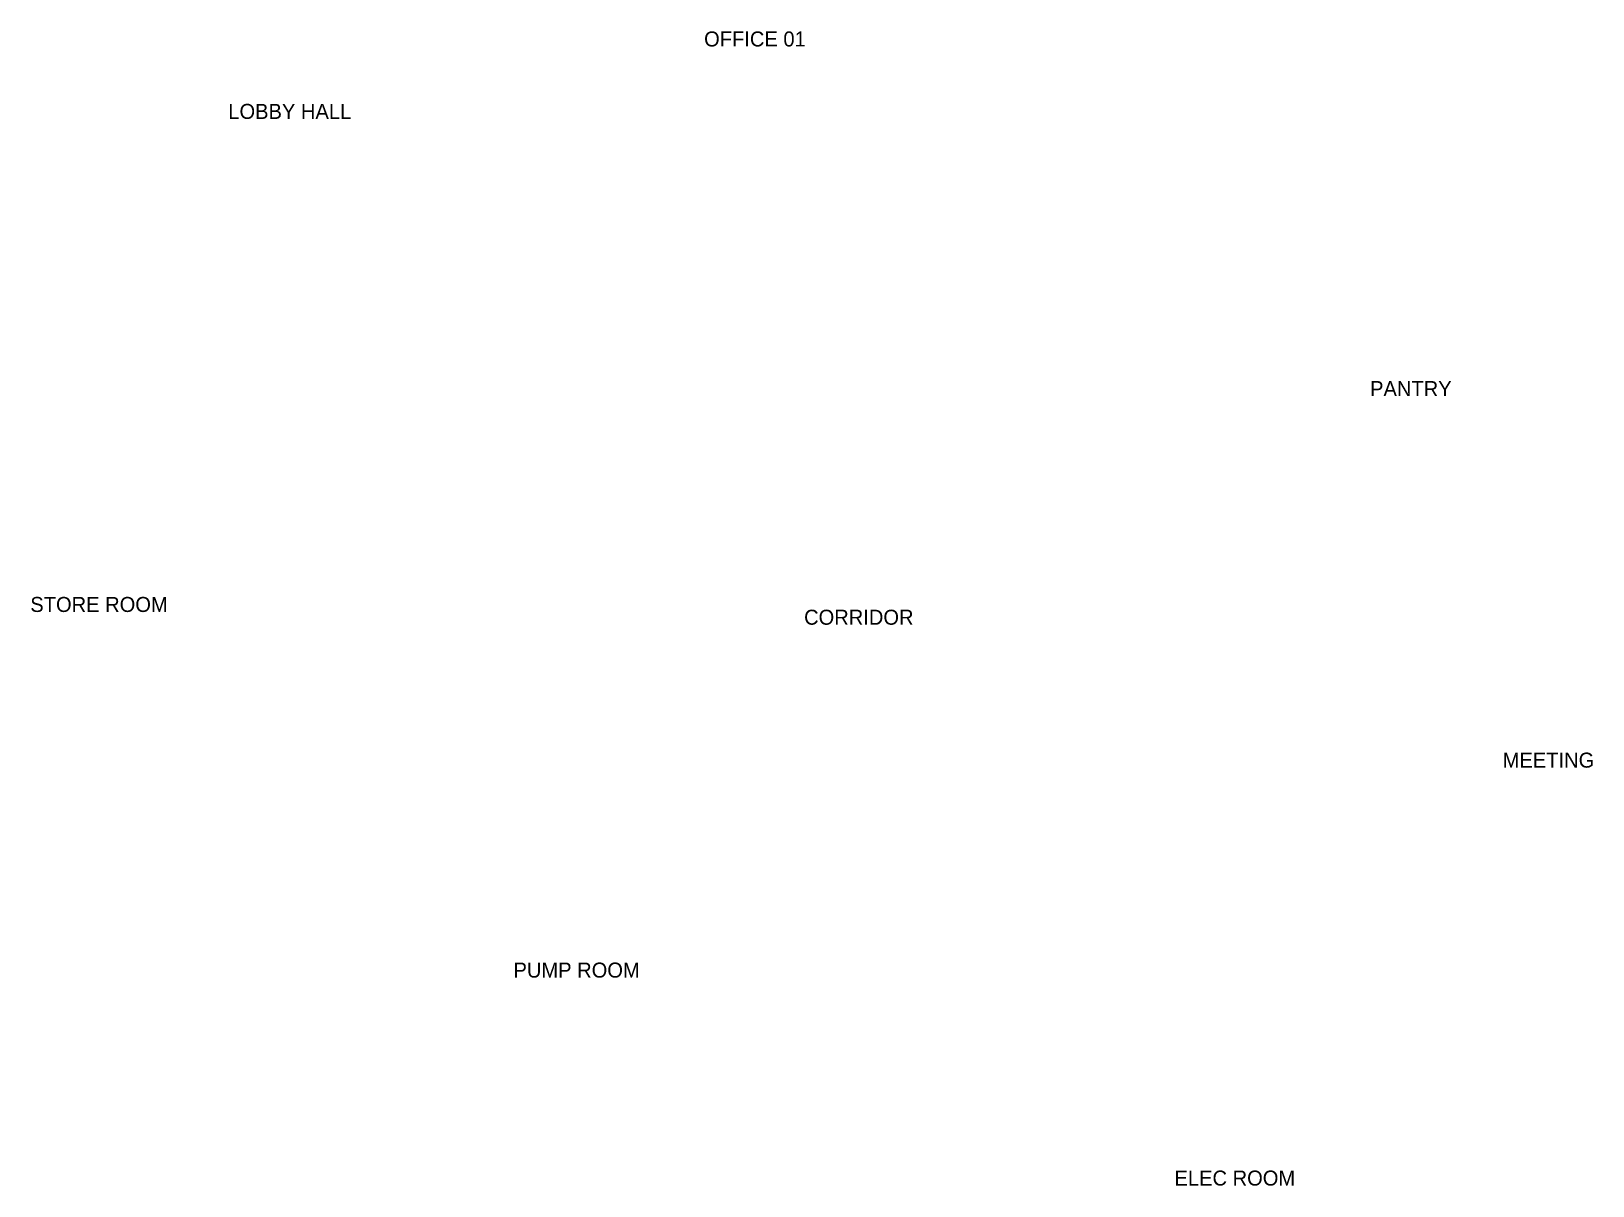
# Model space of a CAD drawing. Header units: metres. Extents: x 11 to 115, y -39 to 38.
import ezdxf

# ---------------------------------------------------------------- set-up
doc = ezdxf.new("R2010")
doc.units = ezdxf.units.M
doc.layers.add('A-ANNO', color=7, linetype='Continuous')

msp = doc.modelspace()

# ---------------------------------------------------------------- texts
at = {"layer": 'A-ANNO'}
for s, p in [('OFFICE 01', (55.980762, 36.961524)), ('LOBBY HALL', (24.330127, 32.141016)), ('PANTRY', (100.282032, 13.693575)), ('STORE ROOM', (11.160254, -0.669873)), ('CORRIDOR', (62.631397, -1.519238)), ('MEETING', (109.10254, -11.028857)), ('PUMP ROOM', (43.30127, -25)), ('ELEC ROOM', (87.272413, -38.839746))]:
    msp.add_text(s, height=1, dxfattribs=at).set_placement(p)

doc.saveas('drawing.dxf')
